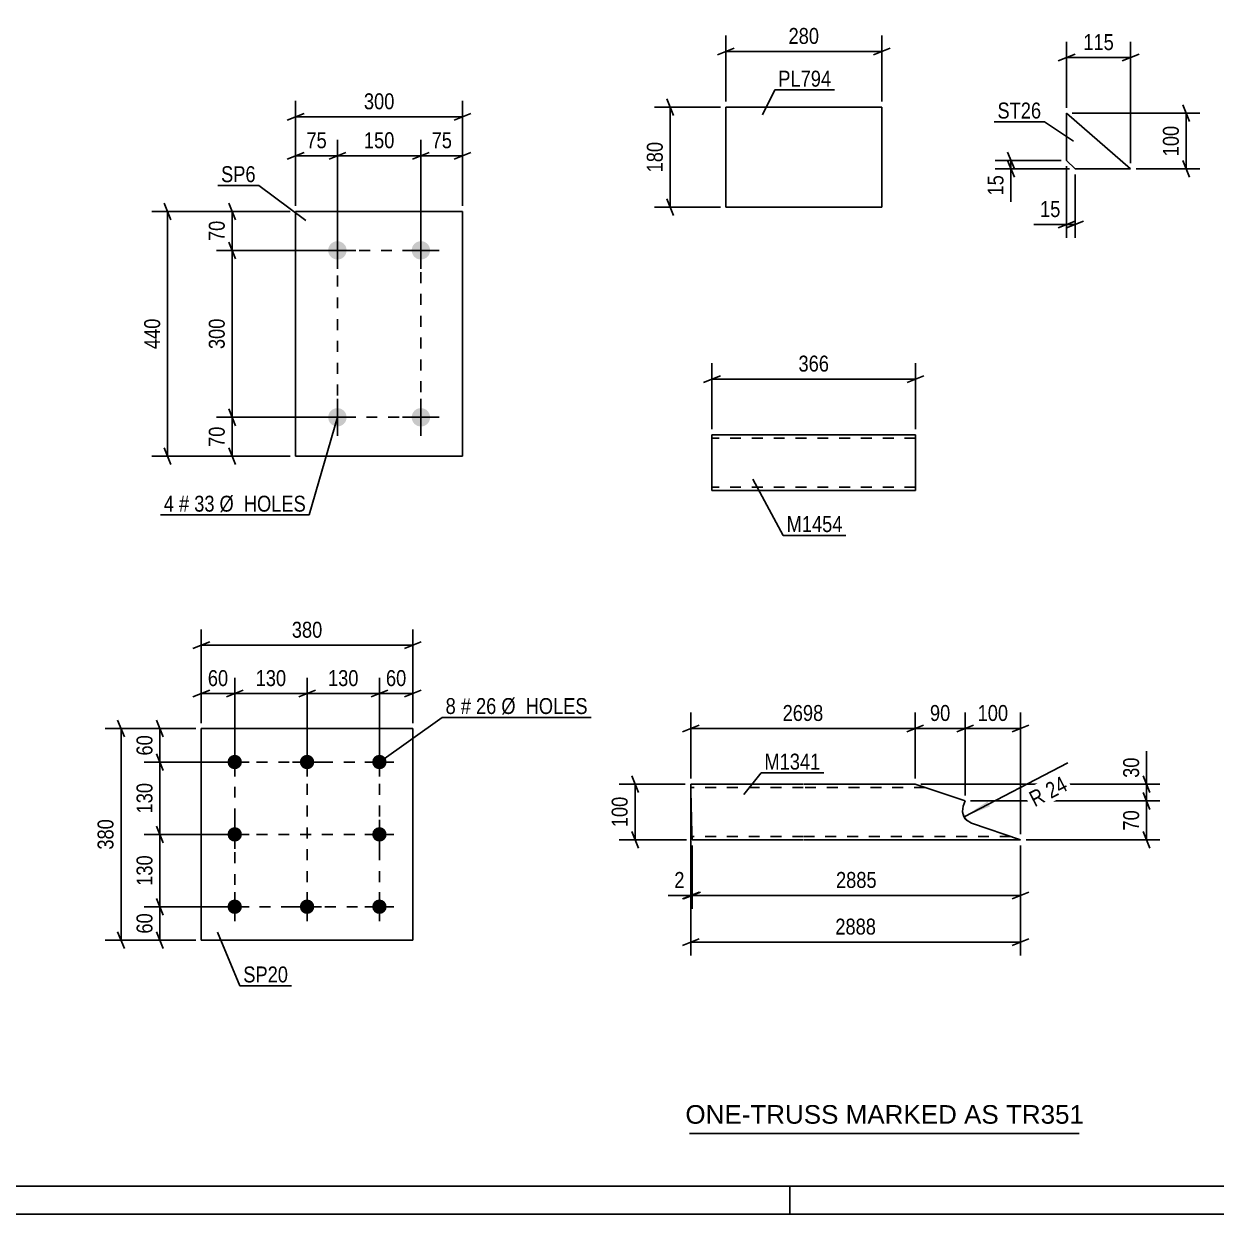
# Model space of a CAD drawing. Header units: millimetres. Extents: x 0 to 841, y 0 to 594.
# Drawn here: x 283.4 to 497.6, y 0 to 213.9 of the extents above; entities that cross this region are included whole.
import ezdxf

# ---------------------------------------------------------------- set-up
doc = ezdxf.new("R2010")
doc.units = ezdxf.units.MM
doc.linetypes.add('DXK_LINE_DOT2', pattern=[3.9198, 1.9599, -1.9599])
doc.styles.add('Arial', font='ARIAL.TTF', dxfattribs={"height": 0.2})
doc.styles.add('Arial Narrow', font='ARIALN.TTF', dxfattribs={"height": 0.2})

# ---------------------------------------------------------------- blocks, each defined once
blk = doc.blocks.new('Unknown-318891778-1129')
at = {"color": 5, "linetype": 'Continuous'}
for p, q in [((5, 5), (836, 5)), ((421, 0), (421, 5)), ((0, 0), (841, 0))]:
    blk.add_line(p, q, dxfattribs=at)
blk = doc.blocks.new('Part-318891778-12027 - 12026')
at = {"color": 2, "linetype": 'Continuous'}
for p, q in [((403.21, 77.27), (403.23, 76.07)), ((403.21, 77.27), (423.42, 77.27)), ((423.52, 77.27), (443.52, 77.27)), ((452.49, 74.24), (443.52, 77.27)), ((403.41, 68.47), (403.23, 76.07)), ((452.05, 72.36), (452.17, 73.29)), ((452.17, 73.29), (452.49, 74.24)), ((453.67, 70.25), (452.86, 70.71)), ((462.47, 67.27), (453.67, 70.25)), ((403.43, 67.36), (403.41, 68.47)), ((403.43, 67.27), (403.43, 67.36)), ((423.42, 67.27), (403.43, 67.27)), ((462.47, 67.27), (423.52, 67.27))]:
    blk.add_line(p, q, dxfattribs=at)
at = {"color": 7, "linetype": 'DXK_LINE_DOT2'}
for p, q in [((403.21, 77.27), (403.21, 77.18)), ((403.21, 77.18), (403.21, 76.92)), ((423.42, 76.67), (403.22, 76.67)), ((445.29, 76.67), (423.52, 76.67)), ((452.17, 73.29), (452.05, 72.36)), ((452.05, 72.36), (452.17, 73.29)), ((452.17, 73.29), (452.05, 72.36)), ((452.86, 70.71), (453.67, 70.25)), ((453.67, 70.25), (452.86, 70.71)), ((452.86, 70.71), (453.67, 70.25)), ((403.43, 67.62), (403.41, 68.47)), ((423.42, 67.87), (403.42, 67.87)), ((460.7, 67.87), (423.52, 67.87))]:
    blk.add_line(p, q, dxfattribs=at)
at = {"color": 2, "linetype": 'Continuous'}
blk.add_arc((454.44, 72.52), 2.4, 183.8082, 228.8082, dxfattribs=at)
at = {"color": 7, "linetype": 'DXK_LINE_DOT2'}
blk.add_arc((454.44, 72.52), 2.4, 183.8082, 228.8082, dxfattribs=at)
blk.add_arc((454.44, 72.52), 2.4, 183.8082, 228.8082, dxfattribs=at)
blk.add_arc((454.44, 72.52), 2.4, 183.8082, 228.8082, dxfattribs=at)
blk = doc.blocks.new('Bolt-318891778-2698 - 2649')
at = {"linetype": 'Continuous'}
for points in [[(339.72, 174.83, -1), (339.72, 171.53, -1)], [(354.72, 174.83, -1), (354.72, 171.53, -1)], [(339.72, 144.83, -1), (339.72, 141.53, -1)], [(354.72, 144.83, -1), (354.72, 141.53, -1)]]:
    blk.add_hatch(color=1, dxfattribs=at).paths.add_polyline_path(points)
at = {"color": 1, "linetype": 'Continuous'}
for p, q in [((339.72, 176.48), (339.72, 169.88)), ((354.72, 176.48), (354.72, 169.88)), ((336.42, 173.18), (343.02, 173.18)), ((351.42, 173.18), (358.02, 173.18)), ((339.72, 146.48), (339.72, 139.88)), ((354.72, 146.48), (354.72, 139.88)), ((336.42, 143.18), (343.02, 143.18)), ((351.42, 143.18), (358.02, 143.18))]:
    blk.add_line(p, q, dxfattribs=at)
blk = doc.blocks.new('Part-318891778-2665 - 2649')
at = {"color": 2, "linetype": 'Continuous'}
for p, q in [((332.22, 136.18), (332.22, 180.18)), ((332.22, 180.18), (362.22, 180.18)), ((362.22, 180.18), (362.22, 136.18)), ((362.22, 136.18), (332.22, 136.18))]:
    blk.add_line(p, q, dxfattribs=at)
blk = doc.blocks.new('Part-318891778-2334 - 2318')
at = {"color": 2, "linetype": 'Continuous'}
for p, q in [((409.52, 180.93), (409.52, 198.93)), ((409.52, 198.93), (437.52, 198.93)), ((437.52, 198.93), (437.52, 180.93)), ((437.52, 180.93), (409.52, 180.93))]:
    blk.add_line(p, q, dxfattribs=at)
blk = doc.blocks.new('Part-318891778-2191 - 2185')
at = {"color": 2, "linetype": 'Continuous'}
for p, q in [((470.74, 197.82), (470.74, 189.32)), ((482.24, 187.82), (470.74, 197.82)), ((470.74, 189.32), (472.24, 187.82)), ((472.24, 187.82), (482.24, 187.82))]:
    blk.add_line(p, q, dxfattribs=at)
blk = doc.blocks.new('Bolt-318891778-11252 - 11250')
at = {"linetype": 'Continuous'}
for points in [[(321.27, 82.54, -1), (321.27, 79.94, -1)], [(334.27, 82.54, -1), (334.27, 79.94, -1)], [(347.27, 82.54, -1), (347.27, 79.94, -1)], [(321.27, 69.54, -1), (321.27, 66.94, -1)], [(347.27, 69.54, -1), (347.27, 66.94, -1)], [(321.27, 56.54, -1), (321.27, 53.94, -1)], [(334.27, 56.54, -1), (334.27, 53.94, -1)], [(347.27, 56.54, -1), (347.27, 53.94, -1)]]:
    blk.add_hatch(color=1, dxfattribs=at).paths.add_polyline_path(points)
at = {"color": 1, "linetype": 'Continuous'}
for p, q in [((321.27, 83.84), (321.27, 78.64)), ((334.27, 83.84), (334.27, 78.64)), ((347.27, 83.84), (347.27, 78.64)), ((318.67, 81.24), (323.87, 81.24)), ((331.67, 81.24), (336.87, 81.24)), ((344.67, 81.24), (349.87, 81.24)), ((321.27, 70.84), (321.27, 65.64)), ((347.27, 70.84), (347.27, 65.64)), ((318.67, 68.24), (323.87, 68.24)), ((344.67, 68.24), (349.87, 68.24)), ((321.27, 57.84), (321.27, 52.64)), ((334.27, 57.84), (334.27, 52.64)), ((347.27, 57.84), (347.27, 52.64)), ((318.67, 55.24), (323.87, 55.24)), ((331.67, 55.24), (336.87, 55.24)), ((344.67, 55.24), (349.87, 55.24))]:
    blk.add_line(p, q, dxfattribs=at)
blk = doc.blocks.new('Part-318891778-11251 - 11250')
at = {"color": 2, "linetype": 'Continuous'}
for p, q in [((315.27, 87.24), (315.27, 49.24)), ((315.27, 87.24), (353.27, 87.24)), ((353.27, 87.24), (353.27, 49.24)), ((315.27, 49.24), (353.27, 49.24))]:
    blk.add_line(p, q, dxfattribs=at)
blk = doc.blocks.new('Part-318891778-11300 - 11299')
at = {"color": 2, "linetype": 'Continuous'}
for p, q in [((443.59, 140.05), (407.02, 140.05)), ((407.02, 140.05), (407.02, 130.14)), ((443.59, 140.05), (443.59, 130.05)), ((407.02, 130.05), (407.02, 130.14)), ((443.59, 130.05), (407.02, 130.05))]:
    blk.add_line(p, q, dxfattribs=at)
at = {"color": 7, "linetype": 'DXK_LINE_DOT2'}
for p, q in [((443.59, 139.45), (407.02, 139.45)), ((443.59, 139.96), (443.59, 140.05)), ((407.02, 130.65), (407.02, 130.69)), ((443.59, 130.65), (443.59, 130.69)), ((443.59, 130.65), (407.02, 130.65))]:
    blk.add_line(p, q, dxfattribs=at)
blk = doc.blocks.new('Rectangle-318891778-2783 - 2649')
at = {"color": 1, "linetype": 'DXK_LINE_DOT2'}
blk.add_lwpolyline([(339.72, 173.18), (354.72, 173.18), (354.72, 143.18), (339.72, 143.18), (339.72, 173.18)], close=True, dxfattribs=at)
blk = doc.blocks.new('Rectangle-318891778-11976 - 11250')
at = {"color": 1, "linetype": 'DXK_LINE_DOT2'}
blk.add_lwpolyline([(321.27, 81.24), (347.27, 81.24), (347.27, 55.24), (321.27, 55.24), (321.27, 81.24)], close=True, dxfattribs=at)
blk = doc.blocks.new('Line-318891778-11986 - 11250')
at = {"color": 1, "linetype": 'DXK_LINE_DOT2'}
blk.add_line((334.27, 81.24), (334.27, 55.24), dxfattribs=at)
blk = doc.blocks.new('Line-318891778-11993 - 11250')
at = {"color": 1, "linetype": 'DXK_LINE_DOT2'}
blk.add_line((321.27, 68.24), (347.27, 68.24), dxfattribs=at)
blk = doc.blocks.new('StraightDimension-318891778-12262 - 12026')
at = {"color": 7, "linetype": 'Continuous'}
for p, q in [((403.43, 66.27), (403.43, 54.87)), ((462.47, 66.27), (462.47, 54.87)), ((404.93, 57.87), (401.93, 56.67)), ((460.97, 56.67), (463.97, 57.87)), ((403.43, 57.27), (462.47, 57.27))]:
    blk.add_line(p, q, dxfattribs=at)
at = {"color": 0}
blk.add_wipeout([(437.21, 58.02), (437.21, 62.22), (428.7, 62.22), (428.7, 58.02)], dxfattribs=at)
at = {"color": 3, "style": 'Arial Narrow'}
blk.add_text('2885', height=2.863, dxfattribs=at).set_placement((429.3, 58.62))
blk = doc.blocks.new('StraightDimension-318891778-12297 - 12026')
at = {"color": 7, "linetype": 'Continuous'}
for p, q in [((444.52, 77.27), (487.5, 77.27)), ((484.5, 78.77), (485.7, 75.77)), ((485.1, 74.24), (485.1, 77.27)), ((485.7, 72.74), (484.5, 75.74)), ((453.49, 74.24), (487.5, 74.24))]:
    blk.add_line(p, q, dxfattribs=at)
at = {"color": 0}
blk.add_wipeout([(484.35, 82.65), (480.15, 82.65), (480.15, 77.8), (484.35, 77.8)], dxfattribs=at)
at = {"color": 7, "linetype": 'Continuous'}
blk.add_line((485.1, 77.27), (485.1, 83.18), dxfattribs=at)
blk.add_line((485.1, 77.27), (485.1, 83.18), dxfattribs=at)
at = {"color": 3, "style": 'Arial Narrow'}
blk.add_text('30', height=2.863, rotation=90.0002, dxfattribs=at).set_placement((483.75, 78.4))
blk = doc.blocks.new('StraightDimension-318891778-12212 - 12026')
at = {"color": 7, "linetype": 'Continuous'}
for p, q in [((403.21, 78.27), (403.21, 90.12)), ((443.52, 78.27), (443.52, 90.12)), ((404.71, 87.87), (401.71, 86.67)), ((442.02, 86.67), (445.02, 87.87)), ((403.21, 87.27), (443.52, 87.27))]:
    blk.add_line(p, q, dxfattribs=at)
at = {"color": 0}
blk.add_wipeout([(427.62, 88.02), (427.62, 92.22), (419.11, 92.22), (419.11, 88.02)], dxfattribs=at)
at = {"color": 3, "style": 'Arial Narrow'}
blk.add_text('2698', height=2.863, dxfattribs=at).set_placement((419.71, 88.62))
blk = doc.blocks.new('StraightDimension-318891778-12263 - 12026')
at = {"color": 7, "linetype": 'Continuous'}
for p, q in [((403.21, 76.27), (403.21, 54.87)), ((403.43, 66.27), (403.43, 54.87)), ((401.71, 56.67), (404.71, 57.87)), ((404.93, 57.87), (401.93, 56.67)), ((403.21, 57.27), (403.43, 57.27))]:
    blk.add_line(p, q, dxfattribs=at)
at = {"color": 0}
blk.add_wipeout([(402.68, 58.02), (402.68, 62.22), (399.65, 62.22), (399.65, 58.02)], dxfattribs=at)
at = {"color": 7, "linetype": 'Continuous'}
blk.add_line((403.21, 57.27), (399.13, 57.27), dxfattribs=at)
blk.add_line((403.21, 57.27), (399.13, 57.27), dxfattribs=at)
at = {"color": 3, "style": 'Arial Narrow'}
blk.add_text('2', height=2.86, dxfattribs=at).set_placement((400.25, 58.62))
blk = doc.blocks.new('StraightDimension-318891778-12210 - 12026')
at = {"color": 7, "linetype": 'Continuous'}
for p, q in [((452.49, 75.24), (452.49, 90.12)), ((462.47, 68.27), (462.47, 90.12)), ((450.99, 86.67), (453.99, 87.87)), ((463.97, 87.87), (460.97, 86.67)), ((452.49, 87.27), (462.47, 87.27))]:
    blk.add_line(p, q, dxfattribs=at)
at = {"color": 0}
blk.add_wipeout([(460.82, 88.02), (460.82, 92.22), (454.14, 92.22), (454.14, 88.02)], dxfattribs=at)
at = {"color": 3, "style": 'Arial Narrow'}
blk.add_text('100', height=2.863, dxfattribs=at).set_placement((454.74, 88.62))
blk = doc.blocks.new('StraightDimension-318891778-12211 - 12026')
at = {"color": 7, "linetype": 'Continuous'}
for p, q in [((443.52, 78.27), (443.52, 90.12)), ((452.49, 75.24), (452.49, 90.12)), ((442.02, 86.67), (445.02, 87.87)), ((453.99, 87.87), (450.99, 86.67)), ((443.52, 87.27), (452.49, 87.27))]:
    blk.add_line(p, q, dxfattribs=at)
at = {"color": 0}
blk.add_wipeout([(450.43, 88.02), (450.43, 92.22), (445.58, 92.22), (445.58, 88.02)], dxfattribs=at)
at = {"color": 3, "style": 'Arial Narrow'}
blk.add_text('90', height=2.863, dxfattribs=at).set_placement((446.18, 88.62))
blk = doc.blocks.new('StraightDimension-318891778-12298 - 12026')
at = {"color": 7, "linetype": 'Continuous'}
for p, q in [((484.5, 75.74), (485.7, 72.74)), ((453.49, 74.24), (487.5, 74.24)), ((485.1, 67.27), (485.1, 74.24)), ((485.7, 65.77), (484.5, 68.77)), ((463.47, 67.27), (487.5, 67.27))]:
    blk.add_line(p, q, dxfattribs=at)
at = {"color": 0}
blk.add_wipeout([(484.35, 73.18), (480.15, 73.18), (480.15, 68.33), (484.35, 68.33)], dxfattribs=at)
at = {"color": 3, "style": 'Arial Narrow'}
blk.add_text('70', height=2.863, rotation=90.0002, dxfattribs=at).set_placement((483.75, 68.93))
blk = doc.blocks.new('RadiusDimension-318891778-12339 - 12026')
at = {"linetype": 'Continuous'}
blk.add_hatch(color=7, dxfattribs=at).paths.add_polyline_path([(456.98, 73.27), (452.31, 71.42), (456.52, 74.16)])
at = {"color": 7, "linetype": 'Continuous'}
blk.add_line((452.31, 71.42), (470.97, 81.08), dxfattribs=at)
blk.add_arc((454.44, 72.52), 2.4, 185.9515, 228.8082, dxfattribs=at)
at = {"color": 0}
blk.add_wipeout([(471.98, 76.02), (470.04, 79.75), (462.81, 76.01), (464.74, 72.28)], dxfattribs=at)
at = {"color": 3, "style": 'Arial Narrow'}
blk.add_text('R 24', height=2.863, rotation=27.3817, dxfattribs=at).set_placement((465, 73.09))
blk = doc.blocks.new('StraightDimension-318891778-12345 - 12026')
at = {"color": 7, "linetype": 'Continuous'}
for p, q in [((403.21, 76.27), (403.21, 46.49)), ((462.47, 66.27), (462.47, 46.49)), ((404.71, 49.49), (401.71, 48.29)), ((460.97, 48.29), (463.97, 49.49)), ((403.21, 48.89), (462.47, 48.89))]:
    blk.add_line(p, q, dxfattribs=at)
at = {"color": 0}
blk.add_wipeout([(437.09, 49.64), (437.09, 53.84), (428.58, 53.84), (428.58, 49.64)], dxfattribs=at)
at = {"color": 3, "style": 'Arial Narrow'}
blk.add_text('2888', height=2.863, dxfattribs=at).set_placement((429.18, 50.24))
blk = doc.blocks.new('StraightDimension-318891778-12356 - 12026')
at = {"color": 7, "linetype": 'Continuous'}
for p, q in [((402.21, 77.27), (390.36, 77.27)), ((392.61, 78.77), (393.81, 75.77)), ((393.21, 67.27), (393.21, 77.27)), ((393.81, 65.77), (392.61, 68.77)), ((402.43, 67.27), (390.36, 67.27))]:
    blk.add_line(p, q, dxfattribs=at)
at = {"color": 0}
blk.add_wipeout([(392.46, 75.61), (388.26, 75.61), (388.26, 68.93), (392.46, 68.93)], dxfattribs=at)
at = {"color": 3, "style": 'Arial Narrow'}
blk.add_text('100', height=2.863, rotation=90.0002, dxfattribs=at).set_placement((391.86, 69.53))
blk = doc.blocks.new('StraightDimension-318891778-2762 - 2649')
at = {"color": 7, "linetype": 'Continuous'}
for p, q in [((354.72, 174.18), (354.72, 193.03)), ((362.22, 181.18), (362.22, 193.03)), ((353.22, 189.58), (356.22, 190.78)), ((363.72, 190.78), (360.72, 189.58)), ((354.72, 190.18), (362.22, 190.18))]:
    blk.add_line(p, q, dxfattribs=at)
at = {"color": 0}
blk.add_wipeout([(360.9, 190.93), (360.9, 195.13), (356.05, 195.13), (356.05, 190.93)], dxfattribs=at)
at = {"color": 3, "style": 'Arial Narrow'}
blk.add_text('75', height=2.863, dxfattribs=at).set_placement((356.65, 191.53))
blk = doc.blocks.new('StraightDimension-318891778-2710 - 2649')
at = {"color": 7, "linetype": 'Continuous'}
for p, q in [((321.42, 171.68), (320.22, 174.68)), ((338.72, 173.18), (317.97, 173.18)), ((320.82, 143.18), (320.82, 173.18)), ((320.22, 144.68), (321.42, 141.68)), ((338.72, 143.18), (317.97, 143.18))]:
    blk.add_line(p, q, dxfattribs=at)
at = {"color": 0}
blk.add_wipeout([(320.07, 161.52), (315.87, 161.52), (315.87, 154.84), (320.07, 154.84)], dxfattribs=at)
at = {"color": 3, "style": 'Arial Narrow'}
blk.add_text('300', height=2.863, rotation=90.0002, dxfattribs=at).set_placement((319.47, 155.44))
blk = doc.blocks.new('StraightDimension-318891778-2700 - 2649')
at = {"color": 7, "linetype": 'Continuous'}
for p, q in [((320.22, 144.68), (321.42, 141.68)), ((338.72, 143.18), (317.97, 143.18)), ((320.82, 136.18), (320.82, 143.18)), ((321.42, 134.68), (320.22, 137.68)), ((331.22, 136.18), (317.97, 136.18))]:
    blk.add_line(p, q, dxfattribs=at)
at = {"color": 0}
blk.add_wipeout([(320.07, 142.11), (315.87, 142.11), (315.87, 137.25), (320.07, 137.25)], dxfattribs=at)
at = {"color": 3, "style": 'Arial Narrow'}
blk.add_text('70', height=2.863, rotation=90.0002, dxfattribs=at).set_placement((319.47, 137.85))
blk = doc.blocks.new('StraightDimension-318891778-2720 - 2649')
at = {"color": 7, "linetype": 'Continuous'}
for p, q in [((331.22, 180.18), (317.97, 180.18)), ((320.22, 181.68), (321.42, 178.68)), ((320.82, 173.18), (320.82, 180.18)), ((321.42, 171.68), (320.22, 174.68)), ((338.72, 173.18), (317.97, 173.18))]:
    blk.add_line(p, q, dxfattribs=at)
at = {"color": 0}
blk.add_wipeout([(320.07, 179.11), (315.87, 179.11), (315.87, 174.25), (320.07, 174.25)], dxfattribs=at)
at = {"color": 3, "style": 'Arial Narrow'}
blk.add_text('70', height=2.863, rotation=90.0002, dxfattribs=at).set_placement((319.47, 174.85))
blk = doc.blocks.new('StraightDimension-318891778-2731 - 2649')
at = {"color": 7, "linetype": 'Continuous'}
for p, q in [((331.22, 180.18), (306.37, 180.18)), ((309.82, 178.68), (308.62, 181.68)), ((309.22, 136.18), (309.22, 180.18)), ((308.62, 137.68), (309.82, 134.68)), ((331.22, 136.18), (306.37, 136.18))]:
    blk.add_line(p, q, dxfattribs=at)
at = {"color": 0}
blk.add_wipeout([(308.47, 161.52), (304.27, 161.52), (304.27, 154.84), (308.47, 154.84)], dxfattribs=at)
at = {"color": 3, "style": 'Arial Narrow'}
blk.add_text('440', height=2.863, rotation=90.0002, dxfattribs=at).set_placement((307.87, 155.44))
blk = doc.blocks.new('StraightDimension-318891778-2742 - 2649')
at = {"color": 7, "linetype": 'Continuous'}
for p, q in [((332.22, 181.18), (332.22, 193.03)), ((339.72, 174.18), (339.72, 193.03)), ((330.72, 189.58), (333.72, 190.78)), ((341.22, 190.78), (338.22, 189.58)), ((332.22, 190.18), (339.72, 190.18))]:
    blk.add_line(p, q, dxfattribs=at)
at = {"color": 0}
blk.add_wipeout([(338.4, 190.93), (338.4, 195.13), (333.55, 195.13), (333.55, 190.93)], dxfattribs=at)
at = {"color": 3, "style": 'Arial Narrow'}
blk.add_text('75', height=2.863, dxfattribs=at).set_placement((334.15, 191.53))
blk = doc.blocks.new('StraightDimension-318891778-2752 - 2649')
at = {"color": 7, "linetype": 'Continuous'}
for p, q in [((339.72, 174.18), (339.72, 193.03)), ((354.72, 174.18), (354.72, 193.03)), ((341.22, 190.78), (338.22, 189.58)), ((353.22, 189.58), (356.22, 190.78)), ((339.72, 190.18), (354.72, 190.18))]:
    blk.add_line(p, q, dxfattribs=at)
at = {"color": 0}
blk.add_wipeout([(350.57, 190.93), (350.57, 195.13), (343.88, 195.13), (343.88, 190.93)], dxfattribs=at)
at = {"color": 3, "style": 'Arial Narrow'}
blk.add_text('150', height=2.863, dxfattribs=at).set_placement((344.48, 191.53))
blk = doc.blocks.new('StraightDimension-318891778-2773 - 2649')
at = {"color": 7, "linetype": 'Continuous'}
for p, q in [((332.22, 181.18), (332.22, 200.03)), ((362.22, 181.18), (362.22, 200.03)), ((333.72, 197.78), (330.72, 196.58)), ((332.22, 197.18), (362.22, 197.18)), ((360.72, 196.58), (363.72, 197.78))]:
    blk.add_line(p, q, dxfattribs=at)
at = {"color": 0}
blk.add_wipeout([(350.57, 197.93), (350.57, 202.13), (343.88, 202.13), (343.88, 197.93)], dxfattribs=at)
at = {"color": 3, "style": 'Arial Narrow'}
blk.add_text('300', height=2.863, dxfattribs=at).set_placement((344.48, 198.53))
blk = doc.blocks.new('StraightDimension-318891778-2336 - 2318')
at = {"color": 7, "linetype": 'Continuous'}
for p, q in [((400.12, 197.43), (398.92, 200.43)), ((408.52, 198.93), (396.67, 198.93)), ((399.52, 180.93), (399.52, 198.93)), ((398.92, 182.43), (400.12, 179.43)), ((408.52, 180.93), (396.67, 180.93))]:
    blk.add_line(p, q, dxfattribs=at)
at = {"color": 0}
blk.add_wipeout([(398.77, 193.27), (394.57, 193.27), (394.57, 186.59), (398.77, 186.59)], dxfattribs=at)
at = {"color": 3, "style": 'Arial Narrow'}
blk.add_text('180', height=2.863, rotation=90.0002, dxfattribs=at).set_placement((398.17, 187.19))
blk = doc.blocks.new('StraightDimension-318891778-2347 - 2318')
at = {"color": 7, "linetype": 'Continuous'}
for p, q in [((409.52, 199.93), (409.52, 211.78)), ((437.52, 199.93), (437.52, 211.78)), ((411.02, 209.53), (408.02, 208.33)), ((409.52, 208.93), (437.52, 208.93)), ((436.02, 208.33), (439.02, 209.53))]:
    blk.add_line(p, q, dxfattribs=at)
at = {"color": 0}
blk.add_wipeout([(426.86, 209.68), (426.86, 213.88), (420.17, 213.88), (420.17, 209.68)], dxfattribs=at)
at = {"color": 3, "style": 'Arial Narrow'}
blk.add_text('280', height=2.863, dxfattribs=at).set_placement((420.77, 210.28))
blk = doc.blocks.new('StraightDimension-318891778-2202 - 2185')
at = {"color": 7, "linetype": 'Continuous'}
for p, q in [((460.14, 190.82), (461.34, 187.82)), ((469.74, 189.32), (457.89, 189.32)), ((461.34, 186.32), (460.14, 189.32)), ((460.74, 187.82), (460.74, 189.32)), ((471.24, 187.82), (457.89, 187.82))]:
    blk.add_line(p, q, dxfattribs=at)
at = {"color": 0}
blk.add_wipeout([(459.99, 187.3), (455.79, 187.3), (455.79, 182.44), (459.99, 182.44)], dxfattribs=at)
at = {"color": 7, "linetype": 'Continuous'}
blk.add_line((460.74, 187.82), (460.74, 181.92), dxfattribs=at)
blk.add_line((460.74, 187.82), (460.74, 181.92), dxfattribs=at)
at = {"color": 3, "style": 'Arial Narrow'}
blk.add_text('15', height=2.863, rotation=90.0002, dxfattribs=at).set_placement((459.39, 183.04))
blk = doc.blocks.new('StraightDimension-318891778-2193 - 2185')
at = {"color": 7, "linetype": 'Continuous'}
for p, q in [((491.64, 199.32), (492.84, 196.32)), ((471.74, 197.82), (494.64, 197.82)), ((492.24, 187.82), (492.24, 197.82)), ((492.84, 186.32), (491.64, 189.32)), ((483.24, 187.82), (494.64, 187.82))]:
    blk.add_line(p, q, dxfattribs=at)
at = {"color": 0}
blk.add_wipeout([(491.49, 196.17), (487.29, 196.17), (487.29, 189.48), (491.49, 189.48)], dxfattribs=at)
at = {"color": 3, "style": 'Arial Narrow'}
blk.add_text('100', height=2.863, rotation=90.0002, dxfattribs=at).set_placement((490.89, 190.08))
blk = doc.blocks.new('StraightDimension-318891778-2213 - 2185')
at = {"color": 7, "linetype": 'Continuous'}
for p, q in [((470.74, 198.82), (470.74, 210.67)), ((482.24, 188.82), (482.24, 210.67)), ((469.24, 207.22), (472.24, 208.42)), ((470.74, 207.82), (482.24, 207.82)), ((483.74, 208.42), (480.74, 207.22))]:
    blk.add_line(p, q, dxfattribs=at)
at = {"color": 0}
blk.add_wipeout([(479.83, 208.57), (479.83, 212.77), (473.14, 212.77), (473.14, 208.57)], dxfattribs=at)
at = {"color": 3, "style": 'Arial Narrow'}
blk.add_text('115', height=2.863, dxfattribs=at).set_placement((473.74, 209.17))
blk = doc.blocks.new('StraightDimension-318891778-2220 - 2185')
at = {"color": 7, "linetype": 'Continuous'}
for p, q in [((470.74, 188.32), (470.74, 175.42)), ((472.24, 186.82), (472.24, 175.42)), ((469.24, 177.22), (472.24, 178.42)), ((473.74, 178.42), (470.74, 177.22)), ((470.74, 177.82), (472.24, 177.82))]:
    blk.add_line(p, q, dxfattribs=at)
at = {"color": 0}
blk.add_wipeout([(470.21, 178.57), (470.21, 182.77), (465.36, 182.77), (465.36, 178.57)], dxfattribs=at)
at = {"color": 7, "linetype": 'Continuous'}
blk.add_line((470.74, 177.82), (464.83, 177.82), dxfattribs=at)
blk.add_line((470.74, 177.82), (464.83, 177.82), dxfattribs=at)
at = {"color": 3, "style": 'Arial Narrow'}
blk.add_text('15', height=2.863, dxfattribs=at).set_placement((465.96, 179.17))
blk = doc.blocks.new('StraightDimension-318891778-11362 - 11250')
at = {"color": 7, "linetype": 'Continuous'}
for p, q in [((321.27, 82.24), (321.27, 96.39)), ((334.27, 82.24), (334.27, 96.39)), ((322.77, 94.14), (319.77, 92.94)), ((321.27, 93.54), (334.27, 93.54)), ((332.77, 92.94), (335.77, 94.14))]:
    blk.add_line(p, q, dxfattribs=at)
at = {"color": 0}
blk.add_wipeout([(331.11, 94.29), (331.11, 98.49), (324.43, 98.49), (324.43, 94.29)], dxfattribs=at)
at = {"color": 3, "style": 'Arial Narrow'}
blk.add_text('130', height=2.863, dxfattribs=at).set_placement((325.03, 94.89))
blk = doc.blocks.new('StraightDimension-318891778-11340 - 11250')
at = {"color": 7, "linetype": 'Continuous'}
for p, q in [((307.24, 88.74), (308.44, 85.74)), ((314.27, 87.24), (304.99, 87.24)), ((307.84, 81.24), (307.84, 87.24)), ((308.44, 79.74), (307.24, 82.74)), ((320.27, 81.24), (304.99, 81.24))]:
    blk.add_line(p, q, dxfattribs=at)
at = {"color": 0}
blk.add_wipeout([(307.09, 86.67), (302.89, 86.67), (302.89, 81.81), (307.09, 81.81)], dxfattribs=at)
at = {"color": 3, "style": 'Arial Narrow'}
blk.add_text('60', height=2.863, rotation=90.0002, dxfattribs=at).set_placement((306.49, 82.41))
blk = doc.blocks.new('StraightDimension-318891778-11341 - 11250')
at = {"color": 7, "linetype": 'Continuous'}
for p, q in [((308.44, 79.74), (307.24, 82.74)), ((320.27, 81.24), (304.99, 81.24)), ((307.84, 68.24), (307.84, 81.24)), ((307.24, 69.74), (308.44, 66.74)), ((320.27, 68.24), (304.99, 68.24))]:
    blk.add_line(p, q, dxfattribs=at)
at = {"color": 0}
blk.add_wipeout([(307.09, 78.08), (302.89, 78.08), (302.89, 71.4), (307.09, 71.4)], dxfattribs=at)
at = {"color": 3, "style": 'Arial Narrow'}
blk.add_text('130', height=2.863, rotation=90.0002, dxfattribs=at).set_placement((306.49, 72))
blk = doc.blocks.new('StraightDimension-318891778-11342 - 11250')
at = {"color": 7, "linetype": 'Continuous'}
for p, q in [((308.44, 66.74), (307.24, 69.74)), ((320.27, 68.24), (304.99, 68.24)), ((307.84, 55.24), (307.84, 68.24)), ((307.24, 56.74), (308.44, 53.74)), ((320.27, 55.24), (304.99, 55.24))]:
    blk.add_line(p, q, dxfattribs=at)
at = {"color": 0}
blk.add_wipeout([(307.09, 65.08), (302.89, 65.08), (302.89, 58.4), (307.09, 58.4)], dxfattribs=at)
at = {"color": 3, "style": 'Arial Narrow'}
blk.add_text('130', height=2.863, rotation=90.0002, dxfattribs=at).set_placement((306.49, 59))
blk = doc.blocks.new('StraightDimension-318891778-11343 - 11250')
at = {"color": 7, "linetype": 'Continuous'}
for p, q in [((307.24, 56.74), (308.44, 53.74)), ((320.27, 55.24), (304.99, 55.24)), ((307.84, 49.24), (307.84, 55.24)), ((308.44, 47.74), (307.24, 50.74)), ((314.27, 49.24), (304.99, 49.24))]:
    blk.add_line(p, q, dxfattribs=at)
at = {"color": 0}
blk.add_wipeout([(307.09, 54.67), (302.89, 54.67), (302.89, 49.81), (307.09, 49.81)], dxfattribs=at)
at = {"color": 3, "style": 'Arial Narrow'}
blk.add_text('60', height=2.863, rotation=90.0002, dxfattribs=at).set_placement((306.49, 50.41))
blk = doc.blocks.new('StraightDimension-318891778-11356 - 11250')
at = {"color": 7, "linetype": 'Continuous'}
for p, q in [((301.44, 85.74), (300.24, 88.74)), ((314.27, 87.24), (297.99, 87.24)), ((300.84, 49.24), (300.84, 87.24)), ((300.24, 50.74), (301.44, 47.74)), ((314.27, 49.24), (297.99, 49.24))]:
    blk.add_line(p, q, dxfattribs=at)
at = {"color": 0}
blk.add_wipeout([(300.09, 71.58), (295.89, 71.58), (295.89, 64.9), (300.09, 64.9)], dxfattribs=at)
at = {"color": 3, "style": 'Arial Narrow'}
blk.add_text('380', height=2.863, rotation=90.0002, dxfattribs=at).set_placement((299.49, 65.5))
blk = doc.blocks.new('StraightDimension-318891778-11360 - 11250')
at = {"color": 7, "linetype": 'Continuous'}
for p, q in [((347.27, 82.24), (347.27, 96.39)), ((353.27, 88.24), (353.27, 96.39)), ((345.77, 92.94), (348.77, 94.14)), ((347.27, 93.54), (353.27, 93.54)), ((354.77, 94.14), (351.77, 92.94))]:
    blk.add_line(p, q, dxfattribs=at)
at = {"color": 0}
blk.add_wipeout([(352.7, 94.29), (352.7, 98.49), (347.84, 98.49), (347.84, 94.29)], dxfattribs=at)
at = {"color": 3, "style": 'Arial Narrow'}
blk.add_text('60', height=2.863, dxfattribs=at).set_placement((348.44, 94.89))
blk = doc.blocks.new('StraightDimension-318891778-11361 - 11250')
at = {"color": 7, "linetype": 'Continuous'}
for p, q in [((334.27, 82.24), (334.27, 96.39)), ((347.27, 82.24), (347.27, 96.39)), ((335.77, 94.14), (332.77, 92.94)), ((334.27, 93.54), (347.27, 93.54)), ((345.77, 92.94), (348.77, 94.14))]:
    blk.add_line(p, q, dxfattribs=at)
at = {"color": 0}
blk.add_wipeout([(344.11, 94.29), (344.11, 98.49), (337.43, 98.49), (337.43, 94.29)], dxfattribs=at)
at = {"color": 3, "style": 'Arial Narrow'}
blk.add_text('130', height=2.863, dxfattribs=at).set_placement((338.03, 94.89))
blk = doc.blocks.new('StraightDimension-318891778-11363 - 11250')
at = {"color": 7, "linetype": 'Continuous'}
for p, q in [((315.27, 88.24), (315.27, 96.39)), ((321.27, 82.24), (321.27, 96.39)), ((313.77, 92.94), (316.77, 94.14)), ((315.27, 93.54), (321.27, 93.54)), ((322.77, 94.14), (319.77, 92.94))]:
    blk.add_line(p, q, dxfattribs=at)
at = {"color": 0}
blk.add_wipeout([(320.7, 94.29), (320.7, 98.49), (315.84, 98.49), (315.84, 94.29)], dxfattribs=at)
at = {"color": 3, "style": 'Arial Narrow'}
blk.add_text('60', height=2.863, dxfattribs=at).set_placement((316.44, 94.89))
blk = doc.blocks.new('StraightDimension-318891778-11376 - 11250')
at = {"color": 7, "linetype": 'Continuous'}
for p, q in [((315.27, 88.24), (315.27, 105.08)), ((353.27, 88.24), (353.27, 105.08)), ((316.77, 102.83), (313.77, 101.63)), ((351.77, 101.63), (354.77, 102.83)), ((315.27, 102.23), (353.27, 102.23))]:
    blk.add_line(p, q, dxfattribs=at)
at = {"color": 0}
blk.add_wipeout([(337.61, 102.98), (337.61, 107.18), (330.93, 107.18), (330.93, 102.98)], dxfattribs=at)
at = {"color": 3, "style": 'Arial Narrow'}
blk.add_text('380', height=2.863, dxfattribs=at).set_placement((331.53, 103.58))
blk = doc.blocks.new('StraightDimension-318891778-11425 - 11299')
at = {"color": 7, "linetype": 'Continuous'}
for p, q in [((407.02, 141.05), (407.02, 152.9)), ((443.59, 141.05), (443.59, 152.9)), ((408.52, 150.65), (405.52, 149.45)), ((407.02, 150.05), (443.59, 150.05)), ((442.09, 149.45), (445.09, 150.65))]:
    blk.add_line(p, q, dxfattribs=at)
at = {"color": 0}
blk.add_wipeout([(428.65, 150.8), (428.65, 155), (421.96, 155), (421.96, 150.8)], dxfattribs=at)
at = {"color": 3, "style": 'Arial Narrow'}
blk.add_text('366', height=2.863, dxfattribs=at).set_placement((422.56, 151.4))
blk = doc.blocks.new('Unknown-318891778-12516')
at = {"color": 7, "linetype": 'Continuous'}
blk.add_line((403, 14.5), (473, 14.5), dxfattribs=at)
at = {"color": 7, "style": 'Arial'}
blk.add_text('ONE-TRUSS MARKED AS TR351', height=3.3428, dxfattribs=at).set_placement((402.24, 16.25))
blk = doc.blocks.new('Mark-318891778-12255 - 12026')
at = {"color": 0}
blk.add_wipeout([(426.49, 79.88), (426.49, 82.88), (416.44, 82.88), (416.44, 79.88)], dxfattribs=at)
blk.add_wipeout([(426.49, 79.88), (426.49, 82.88), (416.44, 82.88), (416.44, 79.88)], dxfattribs=at)
at = {"color": 30, "linetype": 'Continuous'}
for p, q in [((412.72, 75.41), (415.84, 79.28)), ((415.84, 79.28), (427.09, 79.28))]:
    blk.add_line(p, q, dxfattribs=at)
at = {"color": 3, "style": 'Arial Narrow'}
blk.add_text('M1341', height=2.863, dxfattribs=at).set_placement((416.44, 79.88))
blk = doc.blocks.new('Mark-318891778-2661 - 2649')
at = {"color": 0}
blk.add_wipeout([(325.03, 185.44), (325.03, 188.44), (318.82, 188.44), (318.82, 185.44)], dxfattribs=at)
blk.add_wipeout([(325.03, 185.44), (325.03, 188.44), (318.82, 188.44), (318.82, 185.44)], dxfattribs=at)
at = {"color": 30, "linetype": 'Continuous'}
for p in [(318.22, 184.84), (334.07, 178.54)]:
    blk.add_line(p, (325.63, 184.84), dxfattribs=at)
at = {"color": 3, "style": 'Arial Narrow'}
blk.add_text('SP6', height=2.863, dxfattribs=at).set_placement((318.82, 185.44))
blk = doc.blocks.new('Mark-318891778-2694 - 2649')
at = {"color": 0}
blk.add_wipeout([(310.36, 126.23), (310.36, 129.23), (308.53, 129.23), (308.53, 126.23)], dxfattribs=at)
blk.add_wipeout([(310.36, 126.23), (310.36, 129.23), (308.53, 129.23), (308.53, 126.23)], dxfattribs=at)
blk.add_wipeout([(313.09, 126.23), (313.09, 129.23), (311.26, 129.23), (311.26, 126.23)], dxfattribs=at)
blk.add_wipeout([(313.09, 126.23), (313.09, 129.23), (311.26, 129.23), (311.26, 126.23)], dxfattribs=at)
at = {"color": 3, "style": 'Arial Narrow'}
blk.add_text('4', height=2.86, dxfattribs=at).set_placement((308.53, 126.23))
at = {"color": 0}
blk.add_wipeout([(317.64, 126.23), (317.64, 129.23), (313.99, 129.23), (313.99, 126.23)], dxfattribs=at)
blk.add_wipeout([(317.64, 126.23), (317.64, 129.23), (313.99, 129.23), (313.99, 126.23)], dxfattribs=at)
at = {"color": 3, "style": 'Arial Narrow'}
blk.add_text('#', height=2.86, dxfattribs=at).set_placement((311.26, 126.23))
at = {"color": 0}
blk.add_wipeout([(334.07, 126.23), (334.07, 129.23), (318.54, 129.23), (318.54, 126.23)], dxfattribs=at)
blk.add_wipeout([(334.07, 126.23), (334.07, 129.23), (318.54, 129.23), (318.54, 126.23)], dxfattribs=at)
at = {"color": 7, "linetype": 'Continuous'}
for p in [(339.72, 143.18), (307.93, 125.63)]:
    blk.add_line(p, (334.67, 125.63), dxfattribs=at)
at = {"color": 3, "style": 'Arial Narrow'}
for s, p in [('33', (313.99, 126.23)), ('Ø  HOLES', (318.54, 126.23))]:
    blk.add_text(s, height=2.863, dxfattribs=at).set_placement(p)
blk = doc.blocks.new('Mark-318891778-2330 - 2318')
at = {"color": 0}
blk.add_wipeout([(428.43, 202.6), (428.43, 205.6), (418.93, 205.6), (418.93, 202.6)], dxfattribs=at)
blk.add_wipeout([(428.43, 202.6), (428.43, 205.6), (418.93, 205.6), (418.93, 202.6)], dxfattribs=at)
at = {"color": 30, "linetype": 'Continuous'}
for p, q in [((416.07, 197.56), (418.33, 202)), ((418.33, 202), (429.03, 202))]:
    blk.add_line(p, q, dxfattribs=at)
at = {"color": 3, "style": 'Arial Narrow'}
blk.add_text('PL794', height=2.863, dxfattribs=at).set_placement((418.93, 202.6))
blk = doc.blocks.new('Mark-318891778-2187 - 2185')
at = {"color": 0}
blk.add_wipeout([(466.16, 196.87), (466.16, 199.87), (458.31, 199.87), (458.31, 196.87)], dxfattribs=at)
blk.add_wipeout([(466.16, 196.87), (466.16, 199.87), (458.31, 199.87), (458.31, 196.87)], dxfattribs=at)
at = {"color": 30, "linetype": 'Continuous'}
for p in [(457.71, 196.27), (472, 192.83)]:
    blk.add_line(p, (466.76, 196.27), dxfattribs=at)
at = {"color": 3, "style": 'Arial Narrow'}
blk.add_text('ST26', height=2.863, dxfattribs=at).set_placement((458.31, 196.87))
blk = doc.blocks.new('Mark-318891778-11516 - 11250')
at = {"color": 0}
blk.add_wipeout([(330.85, 41.64), (330.85, 44.64), (322.81, 44.64), (322.81, 41.64)], dxfattribs=at)
blk.add_wipeout([(330.85, 41.64), (330.85, 44.64), (322.81, 44.64), (322.81, 41.64)], dxfattribs=at)
at = {"color": 30, "linetype": 'Continuous'}
for p, q in [((318.19, 50.64), (322.21, 41.04)), ((322.21, 41.04), (331.45, 41.04))]:
    blk.add_line(p, q, dxfattribs=at)
at = {"color": 3, "style": 'Arial Narrow'}
blk.add_text('SP20', height=2.863, dxfattribs=at).set_placement((322.81, 41.64))
blk = doc.blocks.new('Mark-318891778-11519 - 11250')
at = {"color": 0}
blk.add_wipeout([(360.99, 89.87), (360.99, 92.87), (359.16, 92.87), (359.16, 89.87)], dxfattribs=at)
blk.add_wipeout([(360.99, 89.87), (360.99, 92.87), (359.16, 92.87), (359.16, 89.87)], dxfattribs=at)
at = {"color": 7, "linetype": 'Continuous'}
blk.add_line((347.27, 81.24), (358.56, 89.27), dxfattribs=at)
at = {"color": 0}
blk.add_wipeout([(363.72, 89.87), (363.72, 92.87), (361.89, 92.87), (361.89, 89.87)], dxfattribs=at)
blk.add_wipeout([(363.72, 89.87), (363.72, 92.87), (361.89, 92.87), (361.89, 89.87)], dxfattribs=at)
at = {"color": 3, "style": 'Arial Narrow'}
blk.add_text('8', height=2.86, dxfattribs=at).set_placement((359.16, 89.87))
at = {"color": 0}
blk.add_wipeout([(368.27, 89.87), (368.27, 92.87), (364.62, 92.87), (364.62, 89.87)], dxfattribs=at)
blk.add_wipeout([(368.27, 89.87), (368.27, 92.87), (364.62, 92.87), (364.62, 89.87)], dxfattribs=at)
at = {"color": 3, "style": 'Arial Narrow'}
blk.add_text('#', height=2.86, dxfattribs=at).set_placement((361.89, 89.87))
at = {"color": 0}
blk.add_wipeout([(384.7, 89.87), (384.7, 92.87), (369.17, 92.87), (369.17, 89.87)], dxfattribs=at)
blk.add_wipeout([(384.7, 89.87), (384.7, 92.87), (369.17, 92.87), (369.17, 89.87)], dxfattribs=at)
at = {"color": 7, "linetype": 'Continuous'}
blk.add_line((358.56, 89.27), (385.3, 89.27), dxfattribs=at)
at = {"color": 3, "style": 'Arial Narrow'}
for s, p in [('26', (364.62, 89.87)), ('Ø  HOLES', (369.17, 89.87))]:
    blk.add_text(s, height=2.863, dxfattribs=at).set_placement(p)
blk = doc.blocks.new('Mark-318891778-11529 - 11299')
at = {"color": 0}
blk.add_wipeout([(430.48, 122.57), (430.48, 125.57), (420.43, 125.57), (420.43, 122.57)], dxfattribs=at)
blk.add_wipeout([(430.48, 122.57), (430.48, 125.57), (420.43, 125.57), (420.43, 122.57)], dxfattribs=at)
at = {"color": 30, "linetype": 'Continuous'}
for p, q in [((414.36, 132.08), (419.83, 121.97)), ((419.83, 121.97), (431.08, 121.97))]:
    blk.add_line(p, q, dxfattribs=at)
at = {"color": 3, "style": 'Arial Narrow'}
blk.add_text('M1454', height=2.863, dxfattribs=at).set_placement((420.43, 122.57))

msp = doc.modelspace()

# ---------------------------------------------------------------- block references
for name in ['Unknown-318891778-1129', 'Part-318891778-2334 - 2318', 'Part-318891778-2191 - 2185', 'Part-318891778-2665 - 2649', 'Bolt-318891778-2698 - 2649', 'Rectangle-318891778-2783 - 2649', 'Part-318891778-11300 - 11299', 'Part-318891778-11251 - 11250', 'Bolt-318891778-11252 - 11250', 'Rectangle-318891778-11976 - 11250', 'Line-318891778-11986 - 11250', 'Part-318891778-12027 - 12026', 'Line-318891778-11993 - 11250', 'Unknown-318891778-12516']:
    msp.add_blockref(name, (0, 0))

# ---------------------------------------------------------------- next in the draw order: block references
for name in ['StraightDimension-318891778-2336 - 2318', 'StraightDimension-318891778-2762 - 2649', 'StraightDimension-318891778-2202 - 2185', 'StraightDimension-318891778-2710 - 2649', 'StraightDimension-318891778-11425 - 11299', 'Mark-318891778-11529 - 11299', 'StraightDimension-318891778-11362 - 11250', 'StraightDimension-318891778-11360 - 11250', 'StraightDimension-318891778-12297 - 12026', 'StraightDimension-318891778-12262 - 12026']:
    msp.add_blockref(name, (0, 0))

# ---------------------------------------------------------------- next in the draw order: block references
for name in ['StraightDimension-318891778-2347 - 2318', 'StraightDimension-318891778-2193 - 2185', 'StraightDimension-318891778-2720 - 2649', 'StraightDimension-318891778-2700 - 2649', 'StraightDimension-318891778-11361 - 11250', 'StraightDimension-318891778-12212 - 12026', 'StraightDimension-318891778-12210 - 12026', 'StraightDimension-318891778-11340 - 11250', 'StraightDimension-318891778-12263 - 12026']:
    msp.add_blockref(name, (0, 0))

# ---------------------------------------------------------------- next in the draw order: block references
for name in ['StraightDimension-318891778-2213 - 2185', 'Mark-318891778-2330 - 2318', 'StraightDimension-318891778-2731 - 2649', 'StraightDimension-318891778-12211 - 12026', 'StraightDimension-318891778-11341 - 11250']:
    msp.add_blockref(name, (0, 0))

# ---------------------------------------------------------------- next in the draw order: block references
for name in ['Mark-318891778-2187 - 2185', 'StraightDimension-318891778-2742 - 2649', 'StraightDimension-318891778-2220 - 2185', 'Mark-318891778-2694 - 2649', 'StraightDimension-318891778-12298 - 12026', 'StraightDimension-318891778-11342 - 11250']:
    msp.add_blockref(name, (0, 0))

# ---------------------------------------------------------------- next in the draw order: block references
for name in ['StraightDimension-318891778-2752 - 2649', 'RadiusDimension-318891778-12339 - 12026', 'StraightDimension-318891778-11343 - 11250']:
    msp.add_blockref(name, (0, 0))

# ---------------------------------------------------------------- next in the draw order: block references
for name in ['StraightDimension-318891778-2773 - 2649', 'StraightDimension-318891778-11356 - 11250', 'StraightDimension-318891778-12345 - 12026', 'Mark-318891778-11516 - 11250']:
    msp.add_blockref(name, (0, 0))

# ---------------------------------------------------------------- next in the draw order: block references
for name in ['Mark-318891778-2661 - 2649', 'StraightDimension-318891778-11363 - 11250', 'Mark-318891778-12255 - 12026', 'StraightDimension-318891778-12356 - 12026']:
    msp.add_blockref(name, (0, 0))

# ---------------------------------------------------------------- next in the draw order: block references
msp.add_blockref('StraightDimension-318891778-11376 - 11250', (0, 0))

# ---------------------------------------------------------------- next in the draw order: block references
msp.add_blockref('Mark-318891778-11519 - 11250', (0, 0))

doc.saveas('drawing.dxf')
